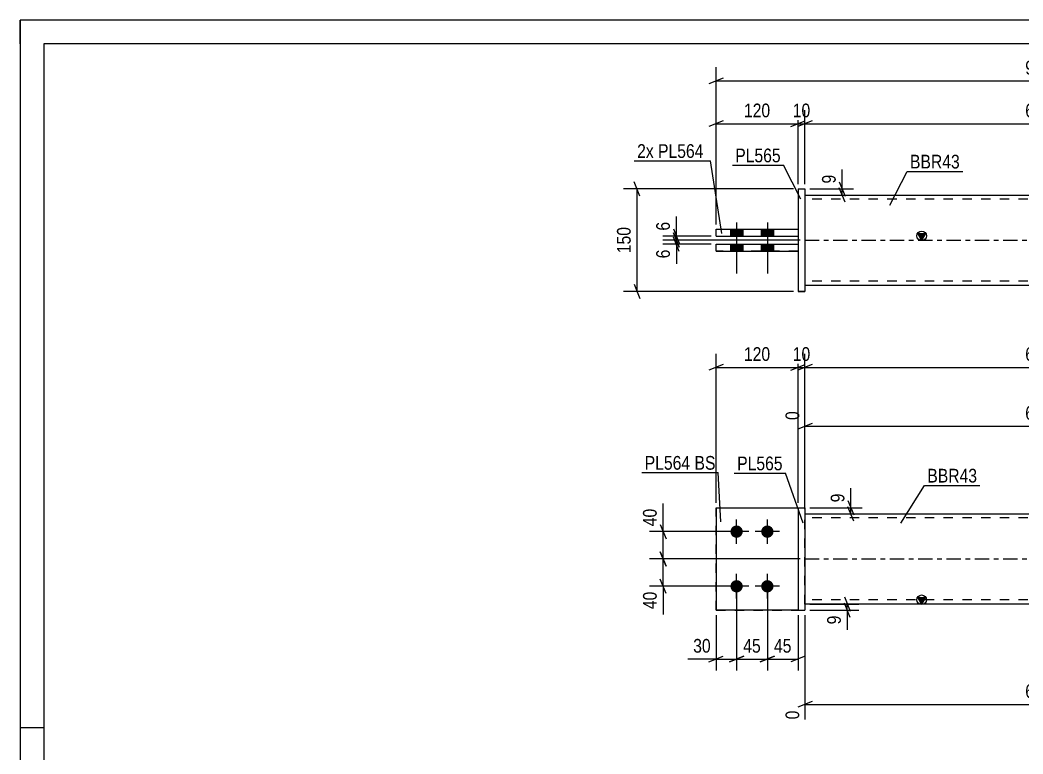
# Model space of a CAD drawing. Header units: millimetres. Extents: x 0 to 420, y 0 to 297.
# Drawn here: x 0 to 209.6, y 143.6 to 297 of the extents above; entities that cross this region are included whole.
import ezdxf

# ---------------------------------------------------------------- set-up
doc = ezdxf.new("R2010")
doc.units = ezdxf.units.MM
doc.linetypes.add('DXK_LINE_DOT2', pattern=[3.9198, 1.9599, -1.9599])
doc.linetypes.add('DXK_LINE_DOT3', pattern=[5.9187, 2.979, -0.9799, 0.9799, -0.9799])
doc.styles.add('Arial Narrow', font='ARIALN.TTF', dxfattribs={"height": 0.2})

# ---------------------------------------------------------------- blocks, each defined once
blk = doc.blocks.new('Unknown-585636761-1129')
at = {"color": 5, "linetype": 'Continuous'}
for p, q in [((420, 297), (0, 297)), ((0, 297), (0, 0)), ((0, 292), (0, 297)), ((415, 292), (5, 292)), ((5, 292), (5, 5)), ((5, 149), (0, 149))]:
    blk.add_line(p, q, dxfattribs=at)
blk = doc.blocks.new('Part-585636761-1828 - 1822')
at = {"linetype": 'Continuous'}
blk.add_hatch(color=2, dxfattribs=at).paths.add_polyline_path([(188.44, 174.9), (187.64, 176.3), (189.24, 176.3)])
at = {"color": 2, "linetype": 'Continuous'}
for p, q in [((164.05, 193.76), (261.62, 193.76)), ((188.44, 174.9), (187.64, 176.3)), ((187.64, 176.3), (189.24, 176.3)), ((189.24, 176.3), (188.44, 174.9)), ((261.62, 174.9), (164.05, 174.9))]:
    blk.add_line(p, q, dxfattribs=at)
at = {"color": 7, "linetype": 'DXK_LINE_DOT2'}
for p, q in [((164.05, 174.9), (164.05, 193.76)), ((261.62, 192.9), (164.05, 192.9)), ((261.62, 174.9), (261.62, 193.76)), ((261.62, 175.76), (164.05, 175.76))]:
    blk.add_line(p, q, dxfattribs=at)
at = {"color": 7, "linetype": 'DXK_LINE_DOT3'}
blk.add_line((164.05, 184.33), (261.62, 184.33), dxfattribs=at)
at = {"color": 2, "linetype": 'Continuous'}
blk.add_circle((188.44, 175.8), 1, dxfattribs=at)
blk = doc.blocks.new('Part-585636761-1841 - 1822')
at = {"color": 2, "linetype": 'Continuous'}
for p, q in [((162.62, 195.04), (164.05, 195.04)), ((162.62, 195.04), (162.62, 173.61)), ((164.05, 195.04), (164.05, 195.04)), ((164.05, 195.04), (164.05, 173.61)), ((162.62, 173.61), (164.05, 173.61))]:
    blk.add_line(p, q, dxfattribs=at)
at = {"color": 7, "linetype": 'DXK_LINE_DOT2'}
for p, q in [((162.62, 195.04), (164.05, 195.04)), ((162.62, 173.61), (164.05, 173.61))]:
    blk.add_line(p, q, dxfattribs=at)
blk = doc.blocks.new('Bolt-585636761-1835 - 1822')
at = {"linetype": 'Continuous'}
for points in [[(149.76, 191.33), (150.03, 191.3), (150.28, 191.22), (150.52, 191.08), (150.72, 190.9), (150.87, 190.69), (150.98, 190.44), (151.04, 190.18), (151.04, 189.91), (150.98, 189.65), (150.87, 189.4), (150.72, 189.18), (150.52, 189), (150.28, 188.87), (150.03, 188.79), (149.76, 188.76), (149.49, 188.79), (149.24, 188.87), (149, 189), (148.8, 189.18), (148.65, 189.4), (148.54, 189.65), (148.48, 189.91), (148.48, 190.18), (148.54, 190.44), (148.65, 190.69), (148.8, 190.9), (149, 191.08), (149.24, 191.22), (149.49, 191.3)], [(156.19, 191.33), (156.46, 191.3), (156.71, 191.22), (156.94, 191.08), (157.14, 190.9), (157.3, 190.69), (157.41, 190.44), (157.47, 190.18), (157.47, 189.91), (157.41, 189.65), (157.3, 189.4), (157.14, 189.18), (156.94, 189), (156.71, 188.87), (156.46, 188.79), (156.19, 188.76), (155.92, 188.79), (155.67, 188.87), (155.43, 189), (155.23, 189.18), (155.07, 189.4), (154.97, 189.65), (154.91, 189.91), (154.91, 190.18), (154.97, 190.44), (155.07, 190.69), (155.23, 190.9), (155.43, 191.08), (155.67, 191.22), (155.92, 191.3)], [(149.76, 179.9), (150.03, 179.87), (150.28, 179.79), (150.52, 179.65), (150.72, 179.47), (150.87, 179.26), (150.98, 179.01), (151.04, 178.75), (151.04, 178.48), (150.98, 178.22), (150.87, 177.97), (150.72, 177.75), (150.52, 177.57), (150.28, 177.44), (150.03, 177.36), (149.76, 177.33), (149.49, 177.36), (149.24, 177.44), (149, 177.57), (148.8, 177.75), (148.65, 177.97), (148.54, 178.22), (148.48, 178.48), (148.48, 178.75), (148.54, 179.01), (148.65, 179.26), (148.8, 179.47), (149, 179.65), (149.24, 179.79), (149.49, 179.87)], [(156.19, 179.9), (156.46, 179.87), (156.71, 179.79), (156.94, 179.65), (157.14, 179.47), (157.3, 179.26), (157.41, 179.01), (157.47, 178.75), (157.47, 178.48), (157.41, 178.22), (157.3, 177.97), (157.14, 177.75), (156.94, 177.57), (156.71, 177.44), (156.46, 177.36), (156.19, 177.33), (155.92, 177.36), (155.67, 177.44), (155.43, 177.57), (155.23, 177.75), (155.07, 177.97), (154.97, 178.22), (154.91, 178.48), (154.91, 178.75), (154.97, 179.01), (155.07, 179.26), (155.23, 179.47), (155.43, 179.65), (155.67, 179.79), (155.92, 179.87)]]:
    blk.add_hatch(color=1, dxfattribs=at).paths.add_polyline_path(points)
at = {"color": 1, "linetype": 'Continuous'}
for p, q in [((149.76, 187.47), (149.76, 192.61)), ((156.19, 187.47), (156.19, 192.61)), ((152.33, 190.04), (147.19, 190.04)), ((158.76, 190.04), (153.62, 190.04)), ((149.76, 176.04), (149.76, 181.19)), ((156.19, 176.04), (156.19, 181.19)), ((152.33, 178.61), (147.19, 178.61)), ((158.76, 178.61), (153.62, 178.61))]:
    blk.add_line(p, q, dxfattribs=at)
blk = doc.blocks.new('Part-585636761-1846 - 1822')
at = {"color": 7, "linetype": 'DXK_LINE_DOT2'}
for p, q in [((145.47, 195.04), (162.62, 195.04)), ((145.47, 195.04), (162.62, 195.04)), ((145.47, 173.61), (145.47, 195.04)), ((162.62, 195.04), (162.62, 195.04)), ((162.62, 195.04), (162.62, 173.61)), ((145.47, 173.61), (162.62, 173.61)), ((162.62, 173.61), (145.47, 173.61)), ((145.47, 173.61), (145.47, 173.61))]:
    blk.add_line(p, q, dxfattribs=at)
blk = doc.blocks.new('Part-585636761-1851 - 1822')
at = {"color": 2, "linetype": 'Continuous'}
for p, q in [((145.47, 195.04), (162.62, 195.04)), ((145.47, 195.04), (145.47, 173.61)), ((162.62, 173.61), (145.47, 173.61)), ((145.47, 173.61), (145.47, 173.61))]:
    blk.add_line(p, q, dxfattribs=at)
at = {"color": 7, "linetype": 'DXK_LINE_DOT2'}
for p, q in [((145.47, 195.04), (162.62, 195.04)), ((162.62, 195.04), (162.62, 195.04)), ((162.62, 195.04), (162.62, 173.61)), ((145.47, 173.61), (162.62, 173.61))]:
    blk.add_line(p, q, dxfattribs=at)
blk = doc.blocks.new('Part-585636761-2172 - 2166')
at = {"color": 2, "linetype": 'Continuous'}
for p, q in [((145.47, 250.13), (162.62, 250.13)), ((145.47, 248.7), (145.47, 250.13)), ((162.62, 250.13), (162.62, 248.7)), ((145.47, 248.7), (162.62, 248.7)), ((145.47, 248.7), (145.47, 248.7))]:
    blk.add_line(p, q, dxfattribs=at)
at = {"color": 7, "linetype": 'DXK_LINE_DOT2'}
for p, q in [((145.47, 250.13), (162.62, 250.13)), ((162.62, 248.7), (145.47, 248.7))]:
    blk.add_line(p, q, dxfattribs=at)
blk = doc.blocks.new('Part-585636761-2187 - 2166')
at = {"linetype": 'Continuous'}
blk.add_hatch(color=2, dxfattribs=at).paths.add_polyline_path([(188.44, 250.99), (187.64, 252.39), (189.24, 252.39)])
at = {"color": 2, "linetype": 'Continuous'}
for p, q in [((164.05, 260.42), (261.62, 260.42)), ((188.44, 250.99), (187.64, 252.39)), ((187.64, 252.39), (189.24, 252.39)), ((189.24, 252.39), (188.44, 250.99)), ((164.05, 241.56), (261.62, 241.56))]:
    blk.add_line(p, q, dxfattribs=at)
at = {"color": 7, "linetype": 'DXK_LINE_DOT2'}
for p, q in [((164.05, 260.42), (164.05, 241.56)), ((261.62, 260.42), (261.62, 241.56)), ((261.62, 259.56), (164.05, 259.56)), ((261.62, 242.42), (164.05, 242.42))]:
    blk.add_line(p, q, dxfattribs=at)
at = {"color": 7, "linetype": 'DXK_LINE_DOT3'}
blk.add_line((164.05, 250.99), (261.62, 250.99), dxfattribs=at)
at = {"color": 2, "linetype": 'Continuous'}
blk.add_circle((188.44, 251.89), 1, dxfattribs=at)
blk = doc.blocks.new('Part-585636761-2202 - 2166')
at = {"color": 2, "linetype": 'Continuous'}
for p, q in [((145.47, 253.27), (162.62, 253.27)), ((145.47, 251.84), (145.47, 253.27)), ((145.47, 251.85), (145.47, 251.84)), ((145.47, 251.84), (162.62, 251.84)), ((162.62, 253.27), (162.62, 251.84))]:
    blk.add_line(p, q, dxfattribs=at)
at = {"color": 7, "linetype": 'DXK_LINE_DOT2'}
for p, q in [((145.47, 253.27), (162.62, 253.27)), ((145.47, 253.27), (145.47, 253.27)), ((145.47, 251.85), (162.62, 251.85)), ((162.62, 253.27), (162.62, 253.27))]:
    blk.add_line(p, q, dxfattribs=at)
blk = doc.blocks.new('Part-585636761-2207 - 2166')
at = {"color": 2, "linetype": 'Continuous'}
for p, q in [((162.62, 261.7), (164.05, 261.7)), ((162.62, 261.7), (162.62, 240.27)), ((164.05, 261.7), (164.05, 261.7)), ((164.05, 261.7), (164.05, 240.27)), ((164.05, 240.27), (162.62, 240.27)), ((162.62, 240.27), (162.62, 240.27))]:
    blk.add_line(p, q, dxfattribs=at)
at = {"color": 7, "linetype": 'DXK_LINE_DOT2'}
for p, q in [((162.62, 261.7), (164.05, 261.7)), ((164.05, 261.7), (164.05, 261.7)), ((162.62, 240.27), (164.05, 240.27))]:
    blk.add_line(p, q, dxfattribs=at)
blk = doc.blocks.new('Bolt-585636761-2208 - 2166')
at = {"linetype": 'Continuous'}
for points in [[(148.47, 251.84), (151.05, 251.84), (151.05, 253.27), (148.47, 253.27)], [(148.47, 251.85), (151.05, 251.85), (151.05, 253.27), (148.47, 253.27)], [(154.9, 251.84), (157.47, 251.84), (157.47, 253.27), (154.9, 253.27)], [(154.9, 251.85), (157.47, 251.85), (157.47, 253.27), (154.9, 253.27)], [(148.47, 248.7), (151.05, 248.7), (151.05, 250.13), (148.47, 250.13)], [(148.47, 248.7), (151.05, 248.7), (151.05, 250.13), (148.47, 250.13)], [(154.9, 248.7), (157.47, 248.7), (157.47, 250.13), (154.9, 250.13)], [(154.9, 248.7), (157.47, 248.7), (157.47, 250.13), (154.9, 250.13)]]:
    blk.add_hatch(color=1, dxfattribs=at).paths.add_polyline_path(points)
at = {"color": 1, "linetype": 'Continuous'}
for p, q in [((149.76, 254.7), (149.76, 243.99)), ((149.76, 254.7), (149.76, 243.99)), ((156.19, 254.7), (156.19, 243.99)), ((156.19, 254.7), (156.19, 243.99)), ((148.47, 253.27), (148.47, 251.84)), ((148.47, 253.27), (148.47, 251.85)), ((151.05, 253.27), (151.05, 251.84)), ((151.05, 253.27), (151.05, 251.85)), ((154.9, 253.27), (154.9, 251.84)), ((154.9, 253.27), (154.9, 251.85)), ((157.47, 253.27), (157.47, 251.84)), ((157.47, 253.27), (157.47, 251.85)), ((148.47, 250.13), (148.47, 248.7)), ((148.47, 250.13), (148.47, 248.7)), ((151.05, 250.13), (151.05, 248.7)), ((151.05, 250.13), (151.05, 248.7)), ((154.9, 250.13), (154.9, 248.7)), ((154.9, 250.13), (154.9, 248.7)), ((157.47, 250.13), (157.47, 248.7)), ((157.47, 250.13), (157.47, 248.7))]:
    blk.add_line(p, q, dxfattribs=at)
blk = doc.blocks.new('StraightDimension-585636761-1898 - 1822')
at = {"color": 7, "linetype": 'Continuous'}
for p, q in [((149.76, 177.61), (149.76, 160.99)), ((156.19, 177.61), (156.19, 160.99)), ((148.26, 162.79), (151.26, 163.99)), ((157.69, 163.99), (154.69, 162.79)), ((149.76, 163.39), (156.19, 163.39))]:
    blk.add_line(p, q, dxfattribs=at)
at = {"color": 0}
blk.add_wipeout([(155.4, 164.14), (155.4, 168.34), (150.55, 168.34), (150.55, 164.14)], dxfattribs=at)
at = {"color": 3, "style": 'Arial Narrow'}
blk.add_text('45', height=2.863, dxfattribs=at).set_placement((151.15, 164.74))
blk = doc.blocks.new('StraightDimension-585636761-2478 - 1822')
at = {"color": 7, "linetype": 'Continuous'}
for p, q in [((261.62, 196.04), (261.62, 218.87)), ((164.05, 194.76), (164.05, 215.21)), ((165.55, 212.68), (162.55, 211.48)), ((164.05, 212.08), (261.62, 212.08)), ((260.12, 211.48), (263.12, 212.68))]:
    blk.add_line(p, q, dxfattribs=at)
at = {"color": 0, "linetype": 'Continuous'}
for points in [[(261.02, 219.47), (256.82, 219.47), (256.82, 212.78), (261.02, 212.78)], [(163.45, 215.81), (159.25, 215.81), (159.25, 212.78), (163.45, 212.78)]]:
    blk.add_wipeout(points, dxfattribs=at)
at = {"color": 0}
blk.add_wipeout([(216.17, 212.83), (216.17, 217.03), (209.49, 217.03), (209.49, 212.83)], dxfattribs=at)
at = {"color": 3, "linetype": 'Continuous', "style": 'Arial Narrow'}
for s, height, p in [('683', 2.863, (260.42, 213.38)), ('0', 2.86, (162.85, 213.38))]:
    blk.add_text(s, height=height, rotation=90.0002, dxfattribs=at).set_placement(p)
at = {"color": 3, "style": 'Arial Narrow'}
blk.add_text('683', height=2.863, dxfattribs=at).set_placement((210.09, 213.43))
blk = doc.blocks.new('StraightDimension-585636761-1905 - 1822')
at = {"color": 7, "linetype": 'Continuous'}
for p, q in [((149.76, 177.61), (149.76, 160.99)), ((145.47, 172.61), (145.47, 160.99)), ((143.97, 162.79), (146.97, 163.99)), ((151.26, 163.99), (148.26, 162.79)), ((145.47, 163.39), (149.76, 163.39))]:
    blk.add_line(p, q, dxfattribs=at)
at = {"color": 0}
blk.add_wipeout([(144.95, 164.14), (144.95, 168.34), (140.09, 168.34), (140.09, 164.14)], dxfattribs=at)
at = {"color": 7, "linetype": 'Continuous'}
blk.add_line((145.47, 163.39), (139.57, 163.39), dxfattribs=at)
blk.add_line((145.47, 163.39), (139.57, 163.39), dxfattribs=at)
at = {"color": 3, "style": 'Arial Narrow'}
blk.add_text('30', height=2.863, dxfattribs=at).set_placement((140.69, 164.74))
blk = doc.blocks.new('StraightDimension-585636761-1960 - 1822')
at = {"color": 7, "linetype": 'Continuous'}
for p, q in [((133.81, 191.54), (135.01, 188.54)), ((148.76, 190.04), (131.56, 190.04)), ((134.41, 184.33), (134.41, 190.04)), ((135.01, 182.83), (133.81, 185.83)), ((163.05, 184.33), (131.56, 184.33))]:
    blk.add_line(p, q, dxfattribs=at)
at = {"color": 0}
blk.add_wipeout([(133.66, 195.42), (129.46, 195.42), (129.46, 190.57), (133.66, 190.57)], dxfattribs=at)
at = {"color": 7, "linetype": 'Continuous'}
blk.add_line((134.41, 190.04), (134.41, 195.95), dxfattribs=at)
blk.add_line((134.41, 190.04), (134.41, 195.95), dxfattribs=at)
at = {"color": 3, "style": 'Arial Narrow'}
blk.add_text('40', height=2.863, rotation=90.0002, dxfattribs=at).set_placement((133.06, 191.17))
blk = doc.blocks.new('StraightDimension-585636761-1885 - 1822')
at = {"color": 7, "linetype": 'Continuous'}
for p, q in [((156.19, 177.61), (156.19, 160.99)), ((162.62, 172.61), (162.62, 160.99)), ((154.69, 162.79), (157.69, 163.99)), ((164.12, 163.99), (161.12, 162.79)), ((156.19, 163.39), (162.62, 163.39))]:
    blk.add_line(p, q, dxfattribs=at)
at = {"color": 0}
blk.add_wipeout([(161.83, 164.14), (161.83, 168.34), (156.97, 168.34), (156.97, 164.14)], dxfattribs=at)
at = {"color": 3, "style": 'Arial Narrow'}
blk.add_text('45', height=2.863, dxfattribs=at).set_placement((157.57, 164.74))
blk = doc.blocks.new('StraightDimension-585636761-1927 - 1822')
at = {"color": 7, "linetype": 'Continuous'}
for p, q in [((172.3, 176.4), (173.5, 173.4)), ((165.05, 174.9), (175.3, 174.9)), ((173.5, 172.11), (172.3, 175.11)), ((172.9, 173.61), (172.9, 174.9)), ((165.05, 173.61), (175.3, 173.61))]:
    blk.add_line(p, q, dxfattribs=at)
at = {"color": 0}
blk.add_wipeout([(172.15, 173.09), (167.95, 173.09), (167.95, 170.06), (172.15, 170.06)], dxfattribs=at)
at = {"color": 7, "linetype": 'Continuous'}
blk.add_line((172.9, 173.61), (172.9, 169.54), dxfattribs=at)
blk.add_line((172.9, 173.61), (172.9, 169.54), dxfattribs=at)
at = {"color": 3, "style": 'Arial Narrow'}
blk.add_text('9', height=2.86, rotation=90.0002, dxfattribs=at).set_placement((171.55, 170.66))
blk = doc.blocks.new('StraightDimension-585636761-1936 - 1822')
at = {"color": 7, "linetype": 'Continuous'}
for p, q in [((165.05, 195.04), (176.04, 195.04)), ((173.04, 196.54), (174.24, 193.54)), ((174.24, 192.26), (173.04, 195.26)), ((173.64, 193.76), (173.64, 195.04)), ((165.05, 193.76), (176.04, 193.76))]:
    blk.add_line(p, q, dxfattribs=at)
at = {"color": 0}
blk.add_wipeout([(172.89, 198.6), (168.69, 198.6), (168.69, 195.57), (172.89, 195.57)], dxfattribs=at)
at = {"color": 7, "linetype": 'Continuous'}
blk.add_line((173.64, 195.04), (173.64, 199.12), dxfattribs=at)
blk.add_line((173.64, 195.04), (173.64, 199.12), dxfattribs=at)
at = {"color": 3, "style": 'Arial Narrow'}
blk.add_text('9', height=2.86, rotation=90.0002, dxfattribs=at).set_placement((172.29, 196.17))
blk = doc.blocks.new('StraightDimension-585636761-1945 - 1822')
at = {"color": 7, "linetype": 'Continuous'}
for p, q in [((133.81, 185.83), (135.01, 182.83)), ((163.05, 184.33), (131.56, 184.33)), ((134.41, 178.61), (134.41, 184.33)), ((148.76, 178.61), (131.56, 178.61)), ((135.01, 177.11), (133.81, 180.11))]:
    blk.add_line(p, q, dxfattribs=at)
at = {"color": 0}
blk.add_wipeout([(133.66, 178.09), (129.46, 178.09), (129.46, 173.23), (133.66, 173.23)], dxfattribs=at)
at = {"color": 7, "linetype": 'Continuous'}
blk.add_line((134.41, 178.61), (134.41, 172.71), dxfattribs=at)
blk.add_line((134.41, 178.61), (134.41, 172.71), dxfattribs=at)
at = {"color": 3, "style": 'Arial Narrow'}
blk.add_text('40', height=2.863, rotation=90.0002, dxfattribs=at).set_placement((133.06, 173.83))
blk = doc.blocks.new('StraightDimension-585636761-2064 - 1822')
at = {"color": 7, "linetype": 'Continuous'}
for p, q in [((145.47, 196.04), (145.47, 227.24)), ((162.62, 196.04), (162.62, 227.24)), ((146.97, 224.99), (143.97, 223.79)), ((145.47, 224.39), (162.62, 224.39)), ((161.12, 223.79), (164.12, 224.99))]:
    blk.add_line(p, q, dxfattribs=at)
at = {"color": 0}
blk.add_wipeout([(157.39, 225.14), (157.39, 229.34), (150.7, 229.34), (150.7, 225.14)], dxfattribs=at)
at = {"color": 3, "style": 'Arial Narrow'}
blk.add_text('120', height=2.863, dxfattribs=at).set_placement((151.3, 225.74))
blk = doc.blocks.new('StraightDimension-585636761-2086 - 1822')
at = {"color": 7, "linetype": 'Continuous'}
for p, q in [((162.62, 196.04), (162.62, 227.24)), ((164.05, 196.04), (164.05, 227.24)), ((161.12, 223.79), (164.12, 224.99)), ((165.55, 224.99), (162.55, 223.79)), ((162.62, 224.39), (164.05, 224.39))]:
    blk.add_line(p, q, dxfattribs=at)
at = {"color": 0}
blk.add_wipeout([(165.76, 225.14), (165.76, 229.34), (160.9, 229.34), (160.9, 225.14)], dxfattribs=at)
at = {"color": 3, "style": 'Arial Narrow'}
blk.add_text('10', height=2.863, dxfattribs=at).set_placement((161.5, 225.74))
blk = doc.blocks.new('StraightDimension-585636761-2103 - 1822')
at = {"color": 7, "linetype": 'Continuous'}
for p, q in [((164.05, 196.04), (164.05, 227.24)), ((261.62, 196.04), (261.62, 227.24)), ((165.55, 224.99), (162.55, 223.79)), ((164.05, 224.39), (261.62, 224.39)), ((260.12, 223.79), (263.12, 224.99))]:
    blk.add_line(p, q, dxfattribs=at)
at = {"color": 0}
blk.add_wipeout([(216.17, 225.14), (216.17, 229.34), (209.49, 229.34), (209.49, 225.14)], dxfattribs=at)
at = {"color": 3, "style": 'Arial Narrow'}
blk.add_text('683', height=2.863, dxfattribs=at).set_placement((210.09, 225.74))
blk = doc.blocks.new('StraightDimension-585636761-2539 - 1822')
at = {"color": 7, "linetype": 'Continuous'}
for p, q in [((164.05, 172.61), (164.05, 150.79)), ((261.62, 172.61), (261.62, 147.13)), ((165.55, 154.52), (162.55, 153.32)), ((164.05, 153.92), (261.62, 153.92)), ((260.12, 153.32), (263.12, 154.52))]:
    blk.add_line(p, q, dxfattribs=at)
at = {"color": 0}
blk.add_wipeout([(216.17, 154.67), (216.17, 158.87), (209.49, 158.87), (209.49, 154.67)], dxfattribs=at)
at = {"color": 0, "linetype": 'Continuous'}
for points in [[(163.45, 153.22), (159.25, 153.22), (159.25, 150.19), (163.45, 150.19)], [(261.02, 153.22), (256.82, 153.22), (256.82, 146.53), (261.02, 146.53)]]:
    blk.add_wipeout(points, dxfattribs=at)
at = {"color": 3, "style": 'Arial Narrow'}
blk.add_text('683', height=2.863, dxfattribs=at).set_placement((210.09, 155.27))
at = {"color": 3, "linetype": 'Continuous', "style": 'Arial Narrow'}
for s, height, p in [('0', 2.86, (162.85, 150.79)), ('683', 2.863, (260.42, 147.13))]:
    blk.add_text(s, height=height, rotation=90.0002, dxfattribs=at).set_placement(p)
blk = doc.blocks.new('StraightDimension-585636761-2355 - 2166')
at = {"color": 7, "linetype": 'Continuous'}
for p, q in [((171.22, 263.2), (172.42, 260.2)), ((165.05, 261.7), (174.22, 261.7)), ((165.05, 260.42), (174.22, 260.42)), ((172.42, 258.92), (171.22, 261.92)), ((171.82, 260.42), (171.82, 261.7))]:
    blk.add_line(p, q, dxfattribs=at)
at = {"color": 0}
blk.add_wipeout([(171.07, 265.26), (166.87, 265.26), (166.87, 262.23), (171.07, 262.23)], dxfattribs=at)
at = {"color": 7, "linetype": 'Continuous'}
blk.add_line((171.82, 261.7), (171.82, 265.78), dxfattribs=at)
blk.add_line((171.82, 261.7), (171.82, 265.78), dxfattribs=at)
at = {"color": 3, "style": 'Arial Narrow'}
blk.add_text('9', height=2.86, rotation=90.0002, dxfattribs=at).set_placement((170.47, 262.83))
blk = doc.blocks.new('StraightDimension-585636761-2284 - 2166')
at = {"color": 7, "linetype": 'Continuous'}
for p, q in [((145.47, 254.27), (145.47, 278.17)), ((162.62, 262.7), (162.62, 278.17)), ((146.97, 275.92), (143.97, 274.72)), ((145.47, 275.32), (162.62, 275.32)), ((161.12, 274.72), (164.12, 275.92))]:
    blk.add_line(p, q, dxfattribs=at)
at = {"color": 0}
blk.add_wipeout([(157.39, 276.07), (157.39, 280.27), (150.7, 280.27), (150.7, 276.07)], dxfattribs=at)
at = {"color": 3, "style": 'Arial Narrow'}
blk.add_text('120', height=2.863, dxfattribs=at).set_placement((151.3, 276.67))
blk = doc.blocks.new('StraightDimension-585636761-2216 - 2166')
at = {"color": 7, "linetype": 'Continuous'}
for p, q in [((136.57, 252.49), (137.77, 249.49)), ((137.77, 248.63), (136.57, 251.63)), ((163.05, 250.99), (134.32, 250.99)), ((144.47, 250.13), (134.32, 250.13)), ((137.17, 250.13), (137.17, 250.99))]:
    blk.add_line(p, q, dxfattribs=at)
at = {"color": 0}
blk.add_wipeout([(136.42, 249.61), (132.22, 249.61), (132.22, 246.58), (136.42, 246.58)], dxfattribs=at)
at = {"color": 7, "linetype": 'Continuous'}
blk.add_line((137.17, 250.13), (137.17, 246.05), dxfattribs=at)
blk.add_line((137.17, 250.13), (137.17, 246.05), dxfattribs=at)
at = {"color": 3, "style": 'Arial Narrow'}
blk.add_text('6', height=2.86, rotation=90.0002, dxfattribs=at).set_placement((135.82, 247.18))
blk = doc.blocks.new('StraightDimension-585636761-2232 - 2166')
at = {"color": 7, "linetype": 'Continuous'}
for p, q in [((144.47, 251.85), (134.32, 251.85)), ((136.57, 253.35), (137.77, 250.35)), ((137.77, 249.49), (136.57, 252.49)), ((137.17, 250.99), (137.17, 251.85)), ((163.05, 250.99), (134.32, 250.99))]:
    blk.add_line(p, q, dxfattribs=at)
at = {"color": 0}
blk.add_wipeout([(136.42, 255.4), (132.22, 255.4), (132.22, 252.37), (136.42, 252.37)], dxfattribs=at)
at = {"color": 7, "linetype": 'Continuous'}
blk.add_line((137.17, 251.85), (137.17, 255.92), dxfattribs=at)
blk.add_line((137.17, 251.85), (137.17, 255.92), dxfattribs=at)
at = {"color": 3, "style": 'Arial Narrow'}
blk.add_text('6', height=2.86, rotation=90.0002, dxfattribs=at).set_placement((135.82, 252.97))
blk = doc.blocks.new('StraightDimension-585636761-2249 - 2166')
at = {"color": 7, "linetype": 'Continuous'}
for p, q in [((129.57, 260.2), (128.37, 263.2)), ((161.62, 261.7), (126.12, 261.7)), ((128.97, 240.27), (128.97, 261.7)), ((128.37, 241.77), (129.57, 238.77)), ((161.62, 240.27), (126.12, 240.27))]:
    blk.add_line(p, q, dxfattribs=at)
at = {"color": 0}
blk.add_wipeout([(128.22, 254.33), (124.02, 254.33), (124.02, 247.65), (128.22, 247.65)], dxfattribs=at)
at = {"color": 3, "style": 'Arial Narrow'}
blk.add_text('150', height=2.863, rotation=90.0002, dxfattribs=at).set_placement((127.62, 248.25))
blk = doc.blocks.new('StraightDimension-585636761-2263 - 2166')
at = {"color": 7, "linetype": 'Continuous'}
for p, q in [((145.47, 254.27), (145.47, 287.12)), ((280.19, 254.27), (280.19, 287.12)), ((146.97, 284.87), (143.97, 283.67)), ((145.47, 284.27), (280.19, 284.27)), ((278.69, 283.67), (281.69, 284.87))]:
    blk.add_line(p, q, dxfattribs=at)
at = {"color": 0}
blk.add_wipeout([(216.17, 285.02), (216.17, 289.22), (209.49, 289.22), (209.49, 285.02)], dxfattribs=at)
at = {"color": 3, "style": 'Arial Narrow'}
blk.add_text('943', height=2.863, dxfattribs=at).set_placement((210.09, 285.62))
blk = doc.blocks.new('StraightDimension-585636761-2274 - 2166')
at = {"color": 7, "linetype": 'Continuous'}
for p, q in [((162.62, 262.7), (162.62, 278.17)), ((164.05, 262.7), (164.05, 278.17)), ((161.12, 274.72), (164.12, 275.92)), ((165.55, 275.92), (162.55, 274.72)), ((162.62, 275.32), (164.05, 275.32))]:
    blk.add_line(p, q, dxfattribs=at)
at = {"color": 0}
blk.add_wipeout([(165.76, 276.07), (165.76, 280.27), (160.9, 280.27), (160.9, 276.07)], dxfattribs=at)
at = {"color": 3, "style": 'Arial Narrow'}
blk.add_text('10', height=2.863, dxfattribs=at).set_placement((161.5, 276.67))
blk = doc.blocks.new('StraightDimension-585636761-2294 - 2166')
at = {"color": 7, "linetype": 'Continuous'}
for p, q in [((164.05, 262.7), (164.05, 278.17)), ((261.62, 262.7), (261.62, 278.17)), ((165.55, 275.92), (162.55, 274.72)), ((164.05, 275.32), (261.62, 275.32)), ((260.12, 274.72), (263.12, 275.92))]:
    blk.add_line(p, q, dxfattribs=at)
at = {"color": 0}
blk.add_wipeout([(216.17, 276.07), (216.17, 280.27), (209.49, 280.27), (209.49, 276.07)], dxfattribs=at)
at = {"color": 3, "style": 'Arial Narrow'}
blk.add_text('683', height=2.863, dxfattribs=at).set_placement((210.09, 276.67))
blk = doc.blocks.new('Mark-585636761-1824 - 1822')
at = {"color": 0}
blk.add_wipeout([(200.03, 200.31), (200.03, 203.31), (189.62, 203.31), (189.62, 200.31)], dxfattribs=at)
blk.add_wipeout([(200.03, 200.31), (200.03, 203.31), (189.62, 203.31), (189.62, 200.31)], dxfattribs=at)
at = {"color": 30, "linetype": 'Continuous'}
for p, q in [((184.12, 191.82), (189.02, 199.71)), ((189.02, 199.71), (200.63, 199.71))]:
    blk.add_line(p, q, dxfattribs=at)
at = {"color": 3, "style": 'Arial Narrow'}
blk.add_text('BBR43', height=2.863, dxfattribs=at).set_placement((189.62, 200.31))
blk = doc.blocks.new('Mark-585636761-1837 - 1822')
at = {"color": 0}
blk.add_wipeout([(159.38, 202.87), (159.38, 205.87), (149.88, 205.87), (149.88, 202.87)], dxfattribs=at)
blk.add_wipeout([(159.38, 202.87), (159.38, 205.87), (149.88, 205.87), (149.88, 202.87)], dxfattribs=at)
at = {"color": 30, "linetype": 'Continuous'}
for p in [(149.28, 202.27), (163.69, 191.83)]:
    blk.add_line(p, (159.98, 202.27), dxfattribs=at)
at = {"color": 3, "style": 'Arial Narrow'}
blk.add_text('PL565', height=2.863, dxfattribs=at).set_placement((149.88, 202.87))
blk = doc.blocks.new('MarkSet-585636761-2157 - 1822')
at = {"color": 0}
blk.add_wipeout([(140.06, 202.99), (140.06, 205.99), (130.56, 205.99), (130.56, 202.99)], dxfattribs=at)
blk.add_wipeout([(140.06, 202.99), (140.06, 205.99), (130.56, 205.99), (130.56, 202.99)], dxfattribs=at)
blk.add_wipeout([(145.34, 202.99), (145.34, 205.99), (140.96, 205.99), (140.96, 202.99)], dxfattribs=at)
blk.add_wipeout([(145.34, 202.99), (145.34, 205.99), (140.96, 205.99), (140.96, 202.99)], dxfattribs=at)
at = {"color": 30, "linetype": 'Continuous'}
for p in [(129.96, 202.39), (146.48, 192.12)]:
    blk.add_line(p, (145.94, 202.39), dxfattribs=at)
at = {"color": 3, "style": 'Arial Narrow'}
for s, p in [('PL564', (130.56, 202.99)), ('BS', (140.96, 202.99))]:
    blk.add_text(s, height=2.863, dxfattribs=at).set_placement(p)
blk = doc.blocks.new('Mark-585636761-2183 - 2166')
at = {"color": 0}
blk.add_wipeout([(196.42, 265.97), (196.42, 268.97), (186, 268.97), (186, 265.97)], dxfattribs=at)
blk.add_wipeout([(196.42, 265.97), (196.42, 268.97), (186, 268.97), (186, 265.97)], dxfattribs=at)
at = {"color": 30, "linetype": 'Continuous'}
for p, q in [((181.76, 258.29), (185.4, 265.37)), ((185.4, 265.37), (197.02, 265.37))]:
    blk.add_line(p, q, dxfattribs=at)
at = {"color": 3, "style": 'Arial Narrow'}
blk.add_text('BBR43', height=2.863, dxfattribs=at).set_placement((186, 265.97))
blk = doc.blocks.new('Mark-585636761-2203 - 2166')
at = {"color": 0}
blk.add_wipeout([(158.99, 267.26), (158.99, 270.26), (149.48, 270.26), (149.48, 267.26)], dxfattribs=at)
blk.add_wipeout([(158.99, 267.26), (158.99, 270.26), (149.48, 270.26), (149.48, 267.26)], dxfattribs=at)
at = {"color": 30, "linetype": 'Continuous'}
for p in [(148.88, 266.66), (163.16, 259.52)]:
    blk.add_line(p, (159.59, 266.66), dxfattribs=at)
at = {"color": 3, "style": 'Arial Narrow'}
blk.add_text('PL565', height=2.863, dxfattribs=at).set_placement((149.48, 267.26))
blk = doc.blocks.new('MarkSet-585636761-2393 - 2166')
at = {"color": 30, "linetype": 'Continuous'}
blk.add_line((146.69, 252.39), (144.34, 267.58), dxfattribs=at)
at = {"color": 0}
blk.add_wipeout([(132.44, 268.18), (132.44, 271.18), (128.97, 271.18), (128.97, 268.18)], dxfattribs=at)
blk.add_wipeout([(132.44, 268.18), (132.44, 271.18), (128.97, 271.18), (128.97, 268.18)], dxfattribs=at)
blk.add_wipeout([(142.84, 268.18), (142.84, 271.18), (133.34, 271.18), (133.34, 268.18)], dxfattribs=at)
blk.add_wipeout([(142.84, 268.18), (142.84, 271.18), (133.34, 271.18), (133.34, 268.18)], dxfattribs=at)
at = {"color": 30, "linetype": 'Continuous'}
blk.add_line((128.37, 267.58), (144.34, 267.58), dxfattribs=at)
at = {"color": 3, "style": 'Arial Narrow'}
for s, p in [('2x', (128.97, 268.18)), ('PL564', (133.34, 268.18))]:
    blk.add_text(s, height=2.863, dxfattribs=at).set_placement(p)

msp = doc.modelspace()

# ---------------------------------------------------------------- block references
for name in ['Unknown-585636761-1129', 'Part-585636761-2207 - 2166', 'Part-585636761-2187 - 2166', 'Bolt-585636761-2208 - 2166', 'Part-585636761-2202 - 2166', 'Part-585636761-2172 - 2166', 'Part-585636761-1846 - 1822', 'Part-585636761-1851 - 1822', 'Part-585636761-1841 - 1822', 'Part-585636761-1828 - 1822', 'Bolt-585636761-1835 - 1822']:
    msp.add_blockref(name, (0, 0))

# ---------------------------------------------------------------- next in the draw order: block references
for name in ['StraightDimension-585636761-2355 - 2166', 'StraightDimension-585636761-2216 - 2166', 'StraightDimension-585636761-2478 - 1822', 'StraightDimension-585636761-1898 - 1822']:
    msp.add_blockref(name, (0, 0))

# ---------------------------------------------------------------- next in the draw order: block references
for name in ['StraightDimension-585636761-2284 - 2166', 'StraightDimension-585636761-1936 - 1822', 'StraightDimension-585636761-1960 - 1822', 'StraightDimension-585636761-1905 - 1822', 'StraightDimension-585636761-1885 - 1822']:
    msp.add_blockref(name, (0, 0))

# ---------------------------------------------------------------- next in the draw order: block references
for name in ['StraightDimension-585636761-2232 - 2166', 'StraightDimension-585636761-2064 - 1822', 'StraightDimension-585636761-1945 - 1822', 'StraightDimension-585636761-1927 - 1822']:
    msp.add_blockref(name, (0, 0))

# ---------------------------------------------------------------- next in the draw order: block references
for name in ['StraightDimension-585636761-2249 - 2166', 'StraightDimension-585636761-2086 - 1822', 'MarkSet-585636761-2157 - 1822', 'StraightDimension-585636761-2539 - 1822']:
    msp.add_blockref(name, (0, 0))

# ---------------------------------------------------------------- next in the draw order: block references
for name in ['StraightDimension-585636761-2263 - 2166', 'StraightDimension-585636761-2103 - 1822']:
    msp.add_blockref(name, (0, 0))

# ---------------------------------------------------------------- next in the draw order: block references
for name in ['StraightDimension-585636761-2274 - 2166', 'MarkSet-585636761-2393 - 2166', 'Mark-585636761-1837 - 1822', 'Mark-585636761-1824 - 1822']:
    msp.add_blockref(name, (0, 0))

# ---------------------------------------------------------------- next in the draw order: block references
msp.add_blockref('StraightDimension-585636761-2294 - 2166', (0, 0))

# ---------------------------------------------------------------- next in the draw order: block references
for name in ['Mark-585636761-2203 - 2166', 'Mark-585636761-2183 - 2166']:
    msp.add_blockref(name, (0, 0))

doc.saveas('drawing.dxf')
